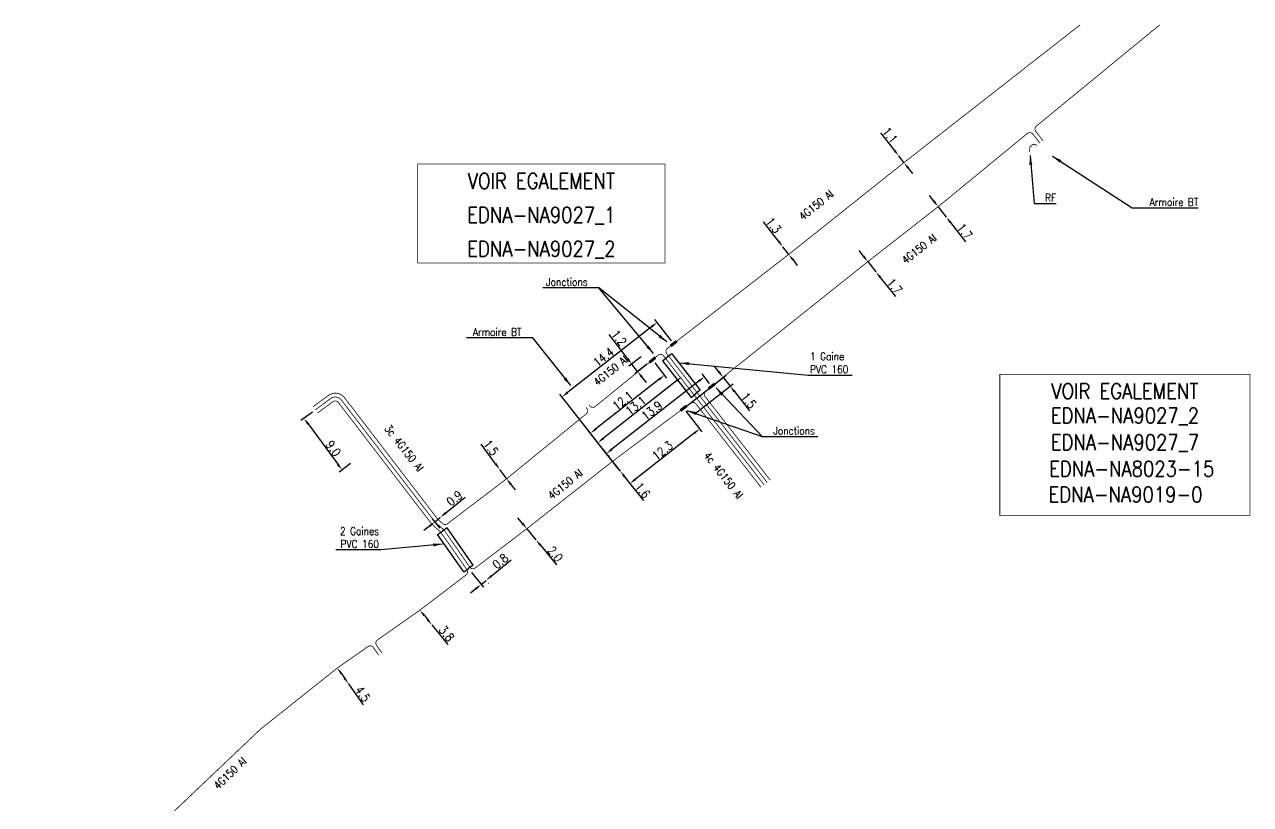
# Model space of a CAD drawing. Header units: millimetres. Extents: x 185001 to 186000, y 126997 to 128000.
# Drawn here: x 185801.8 to 185959.7, y 127899.6 to 128000.1 of the extents above; entities that cross this region are included whole.
import ezdxf
from ezdxf.enums import TextEntityAlignment as Align

# ---------------------------------------------------------------- set-up
doc = ezdxf.new("R2010")
doc.units = ezdxf.units.MM
doc.header["$PDMODE"] = 34
doc.linetypes.add('B_ST_Al', pattern=[2000, 1000, 1000])
doc.layers.get('0').update_dxf_attribs({"linetype": 'CONTINUOUS'})
doc.layers.get('Defpoints').update_dxf_attribs({"linetype": 'CONTINUOUS'})
for name, color, linetype in [('B_110', 1, 'CONTINUOUS'), ('B_300', 7, 'CONTINUOUS'), ('B_400', 7, 'CONTINUOUS'), ('B_930', 7, 'CONTINUOUS')]:
    doc.layers.add(name, color=color, linetype=linetype)
doc.styles.get("Standard").update_dxf_attribs({"font": 'romans.shx', "width": 0.85})
doc.dimstyles.get("Standard").update_dxf_attribs({"dimtxt": 1.5, "dimasz": 1.2, "dimexe": 0.625, "dimexo": 0.625, "dimgap": 0.25, "dimtad": 1, "dimdec": 1, "dimzin": 0, "dimdsep": 46, "dimtxsty": 'Standard', "dimcen": -0.5, "dimadec": 0, "dimazin": 0, "dimtfac": 1, "dimtdec": 1, "dimtmove": 0, "dimatfit": 3, "dimfxl": 0, "dimtolj": 1, "dimtzin": 0, "dimarcsym": 0})

# ---------------------------------------------------------------- blocks, each defined once
blk = doc.blocks.new('*D244')
at = {"layer": 'B_110', "color": 0, "linetype": 'Continuous', "lineweight": -2, "transparency": 16777216}
for p, q in [((185913.83, 127983.85), (185912.06, 127986.11)), ((185915.06, 127982.27), (185914.38, 127983.14)), ((185915.61, 127981.56), (185916.16, 127980.85))]:
    blk.add_line(p, q, dxfattribs=at)
at = {"layer": 'B_110', "color": 0, "linetype": 'Continuous', "transparency": 16777216}
for points in [[(185913.95, 127983.94), (185913.71, 127983.76), (185914.38, 127983.14)], [(185915.73, 127981.65), (185915.49, 127981.47), (185915.06, 127982.27)]]:
    blk.add_solid(points, dxfattribs=at)
at = {"layer": 'Defpoints', "color": 0, "linetype": 'Continuous', "transparency": 16777216}
for p in [(185914.38, 127983.14), (185914.38, 127983.14), (185915.06, 127982.27)]:
    blk.add_point(p, dxfattribs=at)
at = {"layer": 'B_110', "color": 0, "linetype": 'Continuous', "transparency": 16777216, "insert": (185913.26, 127985.8), "char_height": 1.125, "attachment_point": 5, "rotation": 307.94}
blk.add_mtext('\\A1;1.1', dxfattribs=at)
blk = doc.blocks.new('*D245')
at = {"layer": 'B_110', "color": 0, "linetype": 'Continuous', "lineweight": -2, "transparency": 16777216}
for p, q in [((185918.91, 127977.31), (185918.36, 127978.02)), ((185919.46, 127976.59), (185920.51, 127975.25)), ((185921.06, 127974.54), (185922.99, 127972.06))]:
    blk.add_line(p, q, dxfattribs=at)
at = {"layer": 'B_110', "color": 0, "linetype": 'Continuous', "transparency": 16777216}
for points in [[(185919.03, 127977.4), (185918.79, 127977.21), (185919.46, 127976.59)], [(185921.18, 127974.63), (185920.94, 127974.45), (185920.51, 127975.25)]]:
    blk.add_solid(points, dxfattribs=at)
at = {"layer": 'Defpoints', "color": 0, "linetype": 'Continuous', "transparency": 16777216}
for p in [(185919.46, 127976.59), (185920.51, 127975.25), (185920.51, 127975.25)]:
    blk.add_point(p, dxfattribs=at)
at = {"layer": 'B_110', "color": 0, "linetype": 'Continuous', "transparency": 16777216, "insert": (185922.89, 127973.41), "char_height": 1.125, "attachment_point": 5, "rotation": 307.8426}
blk.add_mtext('\\A1;1.7', dxfattribs=at)
blk = doc.blocks.new('*D246')
at = {"layer": 'B_110', "color": 0, "linetype": 'Continuous', "lineweight": -2, "transparency": 16777216}
for p, q in [((185909.84, 127970.22), (185909.28, 127970.93)), ((185910.4, 127969.51), (185911.45, 127968.18)), ((185912.01, 127967.47), (185913.96, 127965.01))]:
    blk.add_line(p, q, dxfattribs=at)
at = {"layer": 'B_110', "color": 0, "linetype": 'Continuous', "transparency": 16777216}
for points in [[(185909.96, 127970.31), (185909.72, 127970.13), (185910.4, 127969.51)], [(185912.13, 127967.57), (185911.89, 127967.38), (185911.45, 127968.18)]]:
    blk.add_solid(points, dxfattribs=at)
at = {"layer": 'Defpoints', "color": 0, "linetype": 'Continuous', "transparency": 16777216}
for p in [(185910.4, 127969.51), (185911.45, 127968.18), (185911.45, 127968.18)]:
    blk.add_point(p, dxfattribs=at)
at = {"layer": 'B_110', "color": 0, "linetype": 'Continuous', "transparency": 16777216, "insert": (185913.85, 127966.35), "char_height": 1.125, "attachment_point": 5, "rotation": 308.3019}
blk.add_mtext('\\A1;1.7', dxfattribs=at)
blk = doc.blocks.new('*D247')
at = {"layer": 'B_110', "color": 0, "linetype": 'Continuous', "lineweight": -2, "transparency": 16777216}
for p, q in [((185898.9, 127972.15), (185896.97, 127974.63)), ((185900.22, 127970.45), (185899.45, 127971.44)), ((185900.77, 127969.74), (185901.32, 127969.02))]:
    blk.add_line(p, q, dxfattribs=at)
at = {"layer": 'B_110', "color": 0, "linetype": 'Continuous', "transparency": 16777216}
for points in [[(185899.02, 127972.24), (185898.78, 127972.05), (185899.45, 127971.44)], [(185900.88, 127969.83), (185900.65, 127969.64), (185900.22, 127970.45)]]:
    blk.add_solid(points, dxfattribs=at)
at = {"layer": 'Defpoints', "color": 0, "linetype": 'Continuous', "transparency": 16777216}
for p in [(185899.45, 127971.44), (185899.45, 127971.44), (185900.22, 127970.45)]:
    blk.add_point(p, dxfattribs=at)
at = {"layer": 'B_110', "color": 0, "linetype": 'Continuous', "transparency": 16777216, "insert": (185898.25, 127974.2), "char_height": 1.125, "attachment_point": 5, "rotation": 307.7825}
blk.add_mtext('\\A1;1.3', dxfattribs=at)
blk = doc.blocks.new('*D248')
at = {"layer": 'B_110', "color": 0, "linetype": 'Continuous', "lineweight": -2, "transparency": 16777216}
for p, q in [((185879.46, 127957.02), (185877.07, 127960.12)), ((185881.21, 127957.24), (185879.64, 127956.03)), ((185880.75, 127955.36), (185880.01, 127956.31)), ((185881.95, 127956.29), (185880.38, 127955.08)), ((185881.3, 127954.65), (185881.85, 127953.94))]:
    blk.add_line(p, q, dxfattribs=at)
at = {"layer": 'B_110', "color": 0, "linetype": 'Continuous', "transparency": 16777216}
for points in [[(185879.58, 127957.12), (185879.34, 127956.93), (185880.01, 127956.31)], [(185881.42, 127954.74), (185881.18, 127954.56), (185880.75, 127955.36)]]:
    blk.add_solid(points, dxfattribs=at)
at = {"layer": 'Defpoints', "color": 0, "linetype": 'Continuous', "transparency": 16777216}
for p in [(185881.59, 127957.53), (185880.01, 127956.31), (185882.32, 127956.58)]:
    blk.add_point(p, dxfattribs=at)
at = {"layer": 'B_110', "color": 0, "linetype": 'Continuous', "transparency": 16777216, "insert": (185878.35, 127959.69), "char_height": 1.125, "attachment_point": 5, "rotation": 307.6829}
blk.add_mtext('\\A1;1.2', dxfattribs=at)
blk = doc.blocks.new('*D249')
at = {"layer": 'B_110', "color": 0, "linetype": 'Continuous', "lineweight": -2, "transparency": 16777216}
for p, q in [((185876.97, 127944.5), (185876.41, 127945.2)), ((185877.89, 127944.08), (185877.89, 127944.08)), ((185877.52, 127943.79), (185878.51, 127942.53)), ((185878.88, 127942.82), (185878.88, 127942.82)), ((185879.07, 127941.82), (185881.49, 127938.73))]:
    blk.add_line(p, q, dxfattribs=at)
at = {"layer": 'B_110', "color": 0, "linetype": 'Continuous', "transparency": 16777216}
for points in [[(185877.09, 127944.59), (185876.85, 127944.4), (185877.52, 127943.79)], [(185879.18, 127941.91), (185878.95, 127941.73), (185878.51, 127942.53)]]:
    blk.add_solid(points, dxfattribs=at)
at = {"layer": 'Defpoints', "color": 0, "linetype": 'Continuous', "transparency": 16777216}
for p in [(185877.52, 127943.79), (185878.51, 127942.53), (185878.51, 127942.53)]:
    blk.add_point(p, dxfattribs=at)
at = {"layer": 'B_110', "color": 0, "linetype": 'Continuous', "transparency": 16777216, "insert": (185881.39, 127940.07), "char_height": 1.125, "attachment_point": 5, "rotation": 308.0794}
blk.add_mtext('\\A1;1.6', dxfattribs=at)
blk = doc.blocks.new('*D250')
at = {"layer": 'B_110', "color": 0, "linetype": 'Continuous', "lineweight": -2, "transparency": 16777216}
for p, q in [((185862.46, 127943.48), (185860.58, 127946.01)), ((185862.62, 127942.49), (185862.62, 127942.48)), ((185863.89, 127941.56), (185862.99, 127942.76)), ((185863.52, 127941.28), (185863.51, 127941.28)), ((185864.42, 127940.83), (185864.96, 127940.11))]:
    blk.add_line(p, q, dxfattribs=at)
at = {"layer": 'B_110', "color": 0, "linetype": 'Continuous', "transparency": 16777216}
for points in [[(185862.58, 127943.57), (185862.34, 127943.39), (185862.99, 127942.76)], [(185864.54, 127940.92), (185864.3, 127940.74), (185863.89, 127941.56)]]:
    blk.add_solid(points, dxfattribs=at)
at = {"layer": 'Defpoints', "color": 0, "linetype": 'Continuous', "transparency": 16777216}
for p in [(185862.99, 127942.76), (185863, 127942.77), (185863.89, 127941.56)]:
    blk.add_point(p, dxfattribs=at)
at = {"layer": 'B_110', "color": 0, "linetype": 'Continuous', "transparency": 16777216, "insert": (185861.85, 127945.55), "char_height": 1.125, "attachment_point": 5, "rotation": 306.5891}
blk.add_mtext('\\A1;1.5', dxfattribs=at)
blk = doc.blocks.new('*D251')
at = {"layer": 'B_110', "color": 0, "linetype": 'Continuous', "lineweight": -2, "transparency": 16777216}
for p, q in [((185853.07, 127924.93), (185853.07, 127924.93)), ((185853.28, 127923.93), (185853.67, 127923.45)), ((185854.24, 127922.75), (185856.32, 127920.21)), ((185854.61, 127923.05), (185854.61, 127923.05))]:
    blk.add_line(p, q, dxfattribs=at)
at = {"layer": 'B_110', "color": 0, "linetype": 'Continuous', "transparency": 16777216}
for points in [[(185853.39, 127924.03), (185853.16, 127923.84), (185852.71, 127924.63)], [(185853.79, 127923.54), (185853.56, 127923.35), (185854.24, 127922.75)]]:
    blk.add_solid(points, dxfattribs=at)
at = {"layer": 'Defpoints', "color": 0, "linetype": 'Continuous', "transparency": 16777216}
for p in [(185852.71, 127924.63), (185854.24, 127922.75), (185854.24, 127922.75)]:
    blk.add_point(p, dxfattribs=at)
at = {"layer": 'B_110', "color": 0, "linetype": 'Continuous', "transparency": 16777216, "insert": (185856.15, 127921.61), "char_height": 1.125, "attachment_point": 5, "rotation": 309.2916}
blk.add_mtext('\\A1;3.8', dxfattribs=at)
blk = doc.blocks.new('*D252')
at = {"layer": 'B_110', "color": 0, "linetype": 'Continuous', "lineweight": -2, "transparency": 16777216}
for p, q in [((185865.91, 127935.81), (185865.34, 127936.51)), ((185866.48, 127935.12), (185867.66, 127933.69)), ((185866.84, 127935.42), (185866.84, 127935.42)), ((185868.02, 127933.99), (185868.02, 127933.99)), ((185868.23, 127933), (185870.31, 127930.46))]:
    blk.add_line(p, q, dxfattribs=at)
at = {"layer": 'B_110', "color": 0, "linetype": 'Continuous', "transparency": 16777216}
for points in [[(185866.03, 127935.91), (185865.79, 127935.72), (185866.48, 127935.12)], [(185868.34, 127933.09), (185868.11, 127932.9), (185867.66, 127933.69)]]:
    blk.add_solid(points, dxfattribs=at)
at = {"layer": 'Defpoints', "color": 0, "linetype": 'Continuous', "transparency": 16777216}
for p in [(185866.48, 127935.12), (185867.66, 127933.69), (185867.66, 127933.69)]:
    blk.add_point(p, dxfattribs=at)
at = {"layer": 'B_110', "color": 0, "linetype": 'Continuous', "transparency": 16777216, "insert": (185870.13, 127931.86), "char_height": 1.125, "attachment_point": 5, "rotation": 309.4454}
blk.add_mtext('\\A1;2.0', dxfattribs=at)
blk = doc.blocks.new('*D253')
at = {"layer": 'B_110', "color": 0, "linetype": 'Continuous', "lineweight": -2, "transparency": 16777216}
for p, q in [((185842.6, 127916.45), (185843.01, 127915.86)), ((185843.53, 127915.12), (185845.41, 127912.43))]:
    blk.add_line(p, q, dxfattribs=at)
at = {"layer": 'B_110', "color": 0, "linetype": 'Continuous', "transparency": 16777216}
for points in [[(185842.72, 127916.53), (185842.48, 127916.36), (185842.08, 127917.18)], [(185843.13, 127915.94), (185842.89, 127915.77), (185843.53, 127915.12)]]:
    blk.add_solid(points, dxfattribs=at)
at = {"layer": 'Defpoints', "color": 0, "linetype": 'Continuous', "transparency": 16777216}
for p in [(185842.08, 127917.18), (185843.53, 127915.12), (185843.53, 127915.12)]:
    blk.add_point(p, dxfattribs=at)
at = {"layer": 'B_110', "color": 0, "linetype": 'Continuous', "transparency": 16777216, "insert": (185845.34, 127913.84), "char_height": 1.125, "attachment_point": 5, "rotation": 305.0326}
blk.add_mtext('\\A1;4.5', dxfattribs=at)
blk = doc.blocks.new('*D254')
at = {"layer": 'B_110', "color": 0, "linetype": 'B_ST_Al', "lineweight": -2, "transparency": 16777216}
for p, q in [((185861.92, 127929.03), (185864.46, 127931.1)), ((185859.36, 127929.48), (185860.91, 127927.59)), ((185860.61, 127927.95), (185861.23, 127928.46)), ((185859.91, 127927.38), (185859.22, 127926.81)), ((185861.52, 127928.1), (185861.53, 127928.09))]:
    blk.add_line(p, q, dxfattribs=at)
at = {"layer": 'B_110', "color": 0, "linetype": 'B_ST_Al', "transparency": 16777216}
for points in [[(185861.83, 127929.14), (185862.02, 127928.91), (185861.23, 127928.46)], [(185859.82, 127927.5), (185860.01, 127927.26), (185860.61, 127927.95)]]:
    blk.add_solid(points, dxfattribs=at)
at = {"layer": 'Defpoints', "color": 0, "linetype": 'B_ST_Al', "transparency": 16777216}
for p in [(185859.06, 127929.84), (185861.22, 127928.46), (185861.23, 127928.46)]:
    blk.add_point(p, dxfattribs=at)
at = {"layer": 'B_110', "color": 0, "linetype": 'B_ST_Al', "transparency": 16777216, "insert": (185863.07, 127930.93), "char_height": 1.125, "attachment_point": 5, "rotation": 39.2916}
blk.add_mtext('\\A1;0.8', dxfattribs=at)
blk = doc.blocks.new('*D255')
at = {"layer": 'B_110', "color": 0, "linetype": 'Continuous', "lineweight": -2, "transparency": 16777216}
for p, q in [((185856.03, 127937.15), (185858.54, 127939.18)), ((185855.31, 127935.17), (185854.33, 127936.38)), ((185854.63, 127936.01), (185855.33, 127936.58)), ((185853.93, 127935.44), (185853.23, 127934.88))]:
    blk.add_line(p, q, dxfattribs=at)
at = {"layer": 'B_110', "color": 0, "linetype": 'Continuous', "transparency": 16777216}
for points in [[(185855.93, 127937.26), (185856.12, 127937.03), (185855.33, 127936.58)], [(185853.84, 127935.56), (185854.03, 127935.33), (185854.63, 127936.01)]]:
    blk.add_solid(points, dxfattribs=at)
at = {"layer": 'Defpoints', "color": 0, "linetype": 'Continuous', "transparency": 16777216}
for p in [(185855.33, 127936.58), (185855.33, 127936.58), (185855.6, 127934.81)]:
    blk.add_point(p, dxfattribs=at)
at = {"layer": 'B_110', "color": 0, "linetype": 'Continuous', "transparency": 16777216, "insert": (185857.16, 127939.03), "char_height": 1.125, "attachment_point": 5, "rotation": 39.061}
blk.add_mtext('\\A1;0.9', dxfattribs=at)
blk = doc.blocks.new('*D260')
at = {"layer": 'B_110', "color": 0, "linetype": 'Continuous', "lineweight": -2, "transparency": 16777216}
for p, q in [((185838.86, 127950.14), (185837.39, 127949.06)), ((185838.3, 127948.61), (185842.13, 127943.42)), ((185843.76, 127943.5), (185842.29, 127942.42))]:
    blk.add_line(p, q, dxfattribs=at)
at = {"layer": 'B_110', "color": 0, "linetype": 'Continuous', "transparency": 16777216}
for points in [[(185838.42, 127948.7), (185838.18, 127948.52), (185837.77, 127949.34)], [(185842.25, 127943.51), (185842.01, 127943.33), (185842.67, 127942.7)]]:
    blk.add_solid(points, dxfattribs=at)
at = {"layer": 'Defpoints', "color": 0, "linetype": 'Continuous', "transparency": 16777216}
for p in [(185839.24, 127950.42), (185842.67, 127942.7), (185844.14, 127943.78)]:
    blk.add_point(p, dxfattribs=at)
at = {"layer": 'B_110', "color": 0, "linetype": 'Continuous', "transparency": 16777216, "insert": (185841.56, 127945.46), "char_height": 1.125, "attachment_point": 5, "rotation": 306.4218}
blk.add_mtext('\\A1;9.0', dxfattribs=at)
blk = doc.blocks.new('*D437')
at = {"layer": 'B_110', "color": 0, "linetype": 'Continuous', "lineweight": -2, "transparency": 16777216}
for p, q in [((185886.95, 127950.26), (185889.03, 127947.6)), ((185888.03, 127947.41), (185880.47, 127941.49)), ((185878.8, 127942.16), (185880.05, 127940.56))]:
    blk.add_line(p, q, dxfattribs=at)
at = {"layer": 'B_110', "color": 0, "linetype": 'Continuous', "transparency": 16777216}
for points in [[(185887.94, 127947.53), (185888.13, 127947.3), (185888.74, 127947.97)], [(185880.38, 127941.61), (185880.56, 127941.37), (185879.76, 127940.93)]]:
    blk.add_solid(points, dxfattribs=at)
at = {"layer": 'Defpoints', "color": 0, "linetype": 'Continuous', "transparency": 16777216}
for p in [(185886.66, 127950.63), (185878.51, 127942.53), (185879.76, 127940.93)]:
    blk.add_point(p, dxfattribs=at)
at = {"layer": 'B_110', "color": 0, "linetype": 'Continuous', "transparency": 16777216, "insert": (185883.95, 127945.17), "char_height": 1.125, "attachment_point": 5, "rotation": 38.0794}
blk.add_mtext('\\A1;12.3', dxfattribs=at)
blk = doc.blocks.new('*D438')
at = {"layer": 'B_110', "color": 0, "linetype": 'Continuous', "lineweight": -2, "transparency": 16777216}
for p, q in [((185890.01, 127953.84), (185889.06, 127955.05)), ((185888.65, 127954.13), (185877.44, 127945.35)), ((185878.22, 127942.9), (185876.44, 127945.17))]:
    blk.add_line(p, q, dxfattribs=at)
at = {"layer": 'B_110', "color": 0, "linetype": 'Continuous', "transparency": 16777216}
for points in [[(185888.55, 127954.25), (185888.74, 127954.01), (185889.35, 127954.69)], [(185877.35, 127945.47), (185877.53, 127945.23), (185876.73, 127944.8)]]:
    blk.add_solid(points, dxfattribs=at)
at = {"layer": 'Defpoints', "color": 0, "linetype": 'Continuous', "transparency": 16777216}
for p in [(185890.3, 127953.47), (185876.73, 127944.8), (185878.51, 127942.53)]:
    blk.add_point(p, dxfattribs=at)
at = {"layer": 'B_110', "color": 0, "linetype": 'Continuous', "transparency": 16777216, "insert": (185882.58, 127950.33), "char_height": 1.125, "attachment_point": 5, "rotation": 38.0794}
blk.add_mtext('\\A1;13.9', dxfattribs=at)
blk = doc.blocks.new('*D439')
at = {"layer": 'B_110', "color": 0, "linetype": 'Continuous', "lineweight": -2, "transparency": 16777216}
for p, q in [((185882.95, 127956.48), (185884.49, 127954.51)), ((185883.5, 127954.32), (185875.39, 127947.97)), ((185878.22, 127942.9), (185874.39, 127947.78))]:
    blk.add_line(p, q, dxfattribs=at)
at = {"layer": 'B_110', "color": 0, "linetype": 'Continuous', "transparency": 16777216}
for points in [[(185883.4, 127954.44), (185883.59, 127954.2), (185884.21, 127954.88)], [(185875.3, 127948.09), (185875.48, 127947.85), (185874.68, 127947.42)]]:
    blk.add_solid(points, dxfattribs=at)
at = {"layer": 'Defpoints', "color": 0, "linetype": 'Continuous', "transparency": 16777216}
for p in [(185882.66, 127956.85), (185874.68, 127947.42), (185878.51, 127942.53)]:
    blk.add_point(p, dxfattribs=at)
at = {"layer": 'B_110', "color": 0, "linetype": 'Continuous', "transparency": 16777216, "insert": (185878.84, 127951.62), "char_height": 1.125, "attachment_point": 5, "rotation": 38.0794}
blk.add_mtext('\\A1;12.1', dxfattribs=at)
blk = doc.blocks.new('*D440')
at = {"layer": 'B_110', "color": 0, "linetype": 'Continuous', "lineweight": -2, "transparency": 16777216}
for p, q in [((185885.11, 127959.33), (185882.97, 127962.05)), ((185882.55, 127961.13), (185871.73, 127952.65)), ((185878.22, 127942.9), (185870.73, 127952.46))]:
    blk.add_line(p, q, dxfattribs=at)
at = {"layer": 'B_110', "color": 0, "linetype": 'Continuous', "transparency": 16777216}
for points in [[(185882.46, 127961.25), (185882.64, 127961.01), (185883.26, 127961.68)], [(185871.63, 127952.76), (185871.82, 127952.53), (185871.02, 127952.09)]]:
    blk.add_solid(points, dxfattribs=at)
at = {"layer": 'Defpoints', "color": 0, "linetype": 'Continuous', "transparency": 16777216}
for p in [(185885.39, 127958.96), (185871.02, 127952.09), (185878.51, 127942.53)]:
    blk.add_point(p, dxfattribs=at)
at = {"layer": 'B_110', "color": 0, "linetype": 'Continuous', "transparency": 16777216, "insert": (185876.34, 127957.22), "char_height": 1.125, "attachment_point": 5, "rotation": 38.0794}
blk.add_mtext('\\A1;14.4', dxfattribs=at)
blk = doc.blocks.new('*D441')
at = {"layer": 'B_110', "color": 0, "linetype": 'Continuous', "lineweight": -2, "transparency": 16777216}
for p, q in [((185891.22, 127955.32), (185890.66, 127956.03)), ((185887.03, 127950.92), (185892.14, 127954.9)), ((185888.15, 127949.95), (185893.04, 127953.76)), ((185891.77, 127954.61), (185892.67, 127953.47)), ((185893.22, 127952.77), (185895.16, 127950.28))]:
    blk.add_line(p, q, dxfattribs=at)
at = {"layer": 'B_110', "color": 0, "linetype": 'Continuous', "transparency": 16777216}
for points in [[(185891.34, 127955.42), (185891.1, 127955.23), (185891.77, 127954.61)], [(185893.34, 127952.86), (185893.1, 127952.67), (185892.67, 127953.47)]]:
    blk.add_solid(points, dxfattribs=at)
at = {"layer": 'Defpoints', "color": 0, "linetype": 'Continuous', "transparency": 16777216}
for p in [(185892.67, 127953.47), (185886.66, 127950.63), (185887.78, 127949.66)]:
    blk.add_point(p, dxfattribs=at)
at = {"layer": 'B_110', "color": 0, "linetype": 'Continuous', "transparency": 16777216, "insert": (185895.06, 127951.63), "char_height": 1.125, "attachment_point": 5, "rotation": 308.0323}
blk.add_mtext('\\A1;1.5', dxfattribs=at)
blk = doc.blocks.new('*D442')
at = {"layer": 'B_110', "color": 0, "linetype": 'Continuous', "lineweight": -2, "transparency": 16777216}
for p, q in [((185885.78, 127954.15), (185876.34, 127946.76)), ((185878.22, 127942.9), (185875.34, 127946.57))]:
    blk.add_line(p, q, dxfattribs=at)
at = {"layer": 'B_110', "color": 0, "linetype": 'Continuous', "transparency": 16777216}
for points in [[(185885.68, 127954.27), (185885.87, 127954.04), (185886.48, 127954.71)], [(185876.25, 127946.88), (185876.43, 127946.64), (185875.63, 127946.2)]]:
    blk.add_solid(points, dxfattribs=at)
at = {"layer": 'Defpoints', "color": 0, "linetype": 'Continuous', "transparency": 16777216}
for p in [(185886.48, 127954.71), (185875.63, 127946.2), (185878.51, 127942.53)]:
    blk.add_point(p, dxfattribs=at)
at = {"layer": 'B_110', "color": 0, "linetype": 'Continuous', "transparency": 16777216, "insert": (185880.51, 127950.98), "char_height": 1.125, "attachment_point": 5, "rotation": 38.0794}
blk.add_mtext('\\A1;13.1', dxfattribs=at)
blk = doc.blocks.new('B_300_03')
at = {"color": 0, "linetype": 'Continuous'}
blk.add_solid([(-0.5, 0.1875), (-0.5, -0.1875), (0.5, 0.1875), (0.5, -0.1875)], dxfattribs=at)
at = {"color": 0, "linetype": 'Continuous', "width": 0.75, "flags": 3}
for tag, p in [('DEF_LEG', (0, -4.25)), ('DEF_COUP', (0, -6.75)), ('DEF_TYPE', (0, -9.25))]:
    blk.add_attdef(tag, text='', height=1.2, dxfattribs=at).set_placement(p, align=Align.MIDDLE)

msp = doc.modelspace()

# ---------------------------------------------------------------- linework, layer by layer
at = {"layer": 'B_110', "linetype": 'B_ST_Al', "const_width": 0.1, "flags": 128}
for points in [[(185937.74, 128000), (185915.06, 127982.27), (185900.22, 127970.45), (185885.39, 127958.96), (185884.6, 127958.35, 0.415039), (185884.52, 127957.64), (185884.75, 127957.35), (185888.41, 127952.65), (185897.44, 127941.07)], [(185947.99, 128000), (185932.11, 127986.97, 0.40741), (185932.04, 127986.28), (185932.97, 127985.08)], [(185932.58, 127984.77), (185931.66, 127985.94, 0.42105), (185930.95, 127986.02), (185919.46, 127976.59), (185910.4, 127969.51), (185890.3, 127953.47), (185889.52, 127952.84, 0.410717), (185889.44, 127952.14), (185897.84, 127941.37)], [(185931.24, 127983.62), (185931.25, 127984.07, -0.223582), (185931.44, 127984.45), (185931.52, 127984.51, -0.391587), (185932.19, 127984.45, -0.391587)], [(185874.51, 127951.05), (185874.59, 127950.94, 0.421865), (185875.3, 127950.86), (185882.66, 127956.85), (185883.39, 127957.45, -0.420543), (185884.1, 127957.37), (185884.35, 127957.04), (185888.02, 127952.34), (185897.05, 127940.76)], [(185874.11, 127950.74), (185874.22, 127950.6, -0.406604), (185874.14, 127949.91), (185863.89, 127941.56), (185856.26, 127935.76, -0.35911), (185855.62, 127935.79), (185855.04, 127936.31, -0.046678), (185854.98, 127936.38), (185843, 127951.99, 0.408665), (185840.92, 127952.28), (185838.94, 127950.82)], [(185839.24, 127950.42), (185841.21, 127951.88, -0.408665), (185842.6, 127951.68), (185854.58, 127936.07, 0.046678), (185854.71, 127935.94), (185855.72, 127935.03, -0.058386), (185855.88, 127934.86), (185859.13, 127930.18, 0.426793), (185859.85, 127930.07), (185866.48, 127935.12), (185877.52, 127943.79), (185886.66, 127950.63), (185887.58, 127951.28, -0.407752), (185888.27, 127951.19), (185896.65, 127940.45)], [(185847.82, 127919.11), (185847.12, 127920.11, -0.414214), (185847.25, 127920.8), (185852.71, 127924.63), (185858.65, 127929.16, 0.401745), (185858.76, 127929.84), (185855.43, 127934.62, 0.059171), (185855.35, 127934.71), (185854.35, 127935.6, -0.047461), (185854.16, 127935.81), (185842.2, 127951.38, 0.408665), (185841.51, 127951.48), (185839.53, 127950.02)], [(185803.47, 127886.57), (185802, 127888.8, -0.56842), (185802.75, 127890.35), (185804.16, 127890.47, -0.149128), (185804.73, 127890.35), (185806.7, 127889.26, -0.078217), (185806.94, 127889.07), (185808.45, 127887.46, 0.416263), (185809.16, 127887.44), (185809.61, 127887.87), (185816.69, 127894.6), (185819.58, 127897.34), (185832.14, 127909.27), (185842.08, 127917.18), (185846.02, 127919.94, -0.414214), (185846.71, 127919.82), (185847.41, 127918.82)]]:
    msp.add_lwpolyline(points, format="xyb", dxfattribs=at)
msp.add_lwpolyline([(185932.2, 127984.45), (185932.19, 127984.46)], dxfattribs=at)
at = {"layer": 'B_400', "color": 7, "linetype": 'CONTINUOUS'}
for p, q in [((185883.96, 127956.74), (185884.55, 127957.2)), ((185883.96, 127956.74), (185887.63, 127952.03)), ((185885.14, 127957.66), (185884.55, 127957.2)), ((185885.14, 127957.66), (185888.81, 127952.96)), ((185887.63, 127952.03), (185888.22, 127952.5)), ((185888.81, 127952.96), (185888.22, 127952.5)), ((185854.99, 127934.38), (185855.61, 127934.81)), ((185856.22, 127935.23), (185855.61, 127934.81)), ((185859.58, 127930.41), (185856.22, 127935.23)), ((185858.35, 127929.55), (185854.99, 127934.38)), ((185858.35, 127929.55), (185858.96, 127929.98)), ((185859.58, 127930.41), (185858.96, 127929.98))]:
    msp.add_line(p, q, dxfattribs=at)
at = {"layer": 'B_930', "const_width": 0.1}
for points in [[(185852.43, 127982.08), (185884.28, 127982.08), (185884.28, 127969.34), (185852.43, 127969.34)], [(185927.41, 127955.01), (185959.64, 127955.01), (185959.64, 127936.83), (185927.41, 127936.83)]]:
    msp.add_lwpolyline(points, close=True, dxfattribs=at)

# ---------------------------------------------------------------- block references
at = {"layer": 'B_300'}
for p, rotation in [((185885.39, 127958.96), 217.7787646943391), ((185882.66, 127956.85), 219.1755199274813), ((185890.3, 127953.47), 37.91659260565164), ((185886.66, 127950.63), 217.8969092830067)]:
    msp.add_blockref('B_300_03', p, dxfattribs=dict(at, rotation=rotation))

# ---------------------------------------------------------------- texts
at = {"layer": 'B_110', "linetype": 'B_ST_Al', "width": 0.85}
for s, rotation, p in [('4G150 Al', 38.8183, (185903.75, 127976.8)), ('4G150 Al', 37.9869, (185917.01, 127971.15)), ('4G150 Al', 38.8183, (185877.29, 127955.47)), ('3c 4G150 Al', 307.9717, (185850.67, 127945.49)), ('4c 4G150 Al', 307.9717, (185891.8, 127942)), ('4G150 Al', 38.8183, (185871.43, 127940.85)), ('4G150 Al', 43.5305, (185828.26, 127903.64))]:
    msp.add_text(s, height=1, rotation=rotation, dxfattribs=at).set_placement(p, align=Align.MIDDLE)
at = {"layer": 'B_110', "linetype": 'Continuous', "char_height": 1, "attachment_point": 6}
for s, insert in [('RF', (185934.64, 127977.76)), ('Armoire BT', (185952.97, 127977.18)), ('Armoire BT', (185865.8, 127960.44))]:
    msp.add_mtext(s, dxfattribs=dict(at, insert=insert))
at = {"layer": 'B_300', "linetype": 'Continuous', "char_height": 1}
for insert, attachment_point in [((185874.31, 127966.9), 6), ((185898.23, 127947.73), 4)]:
    msp.add_mtext('Jonctions', dxfattribs=dict(at, insert=insert, attachment_point=attachment_point))
at = {"layer": 'B_400', "char_height": 1}
for s, insert, attachment_point in [('1 Gaine \\PPVC 160 ', (185902.95, 127956.47), 4), ('2 Gaines\\PPVC 160 ', (185847.44, 127933.97), 6)]:
    msp.add_mtext(s, dxfattribs=dict(at, insert=insert, attachment_point=attachment_point))
at = {"layer": 'B_930', "width": 0.85}
for s, p in [('VOIR EGALEMENT', (185868.36, 127978.9)), ('EDNA-NA9027_1', (185868.36, 127974.53)), ('EDNA-NA9027_2', (185868.36, 127970.16)), ('VOIR EGALEMENT', (185943.52, 127951.84)), ('EDNA-NA9027_2', (185943.52, 127948.69)), ('EDNA-NA9027_7', (185943.52, 127945.25)), ('EDNA-NA8023-15', (185944.39, 127941.83)), ('EDNA-NA9019-0', (185943.6, 127938.52))]:
    msp.add_text(s, height=2, dxfattribs=at).set_placement(p, align=Align.CENTER)

# ---------------------------------------------------------------- dimensions: what is measured, and where the dimension line sits
at = {"layer": 'B_110', "linetype": 'Continuous'}
for base, p1, p2, angle, picture, middle in [((185914.38, 127983.14), (185915.06, 127982.27), (185914.38, 127983.14), 307.94, '*D244', (185912.67, 127985.33)), ((185920.51, 127975.25), (185919.46, 127976.59), (185920.51, 127975.25), 127.8426, '*D245', (185922.3, 127972.95)), ((185899.45, 127971.44), (185900.22, 127970.45), (185899.45, 127971.44), 307.7825, '*D247', (185897.66, 127973.74)), ((185911.45, 127968.18), (185910.4, 127969.51), (185911.45, 127968.18), 128.3019, '*D246', (185913.26, 127965.89)), ((185880.01, 127956.31), (185882.32, 127956.58), (185881.59, 127957.53), 307.6829, '*D248', (185877.76, 127959.23)), ((185874.68, 127947.42), (185882.66, 127956.85), (185878.51, 127942.53), 38.0794, '*D439', (185879.3, 127951.03)), ((185862.99, 127942.76), (185863.89, 127941.56), (185863, 127942.77), 306.5891, '*D250', (185861.25, 127945.11)), ((185878.51, 127942.53), (185877.52, 127943.79), (185878.51, 127942.53), 128.0794, '*D249', (185880.8, 127939.61)), ((185855.33, 127936.58), (185855.6, 127934.81), (185855.33, 127936.58), 219.061, '*D255', (185857.63, 127938.45))]:
    dim = msp.add_linear_dim(base=base, p1=p1, p2=p2, angle=angle, dimstyle='Standard', override={"dimscale": 0.75, "dimtxt": 1.5}, dxfattribs=at)
    dim.commit()
    dim.dimension.update_dxf_attribs({"geometry": picture, "text_midpoint": middle, "dimtype": 160})
for base, p1, p2, angle, text, picture, middle in [((185871.02, 127952.09), (185885.39, 127958.96), (185878.51, 127942.53), 38.0794, '14.4', '*D440', (185876.81, 127956.63)), ((185876.73, 127944.8), (185890.3, 127953.47), (185878.51, 127942.53), 38.0794, '13.9', '*D438', (185883.04, 127949.74)), ((185892.67, 127953.47), (185886.66, 127950.63), (185887.78, 127949.66), 128.0323, '1.5', '*D441', (185894.47, 127951.16)), ((185875.63, 127946.2), (185886.48, 127954.71), (185878.51, 127942.53), 38.0794, '13.1', '*D442', (185880.97, 127950.39)), ((185842.67, 127942.7), (185839.24, 127950.42), (185844.14, 127943.78), 126.4218, '9.0', '*D260', (185840.95, 127945.02)), ((185879.76, 127940.93), (185886.66, 127950.63), (185878.51, 127942.53), 38.0794, '12.3', '*D437', (185884.41, 127944.58)), ((185867.66, 127933.69), (185866.48, 127935.12), (185867.66, 127933.69), 129.4454, '2.0', '*D252', (185869.56, 127931.38)), ((185854.24, 127922.75), (185852.71, 127924.63), (185854.24, 127922.75), 129.2916, '3.8', '*D251', (185855.57, 127921.13)), ((185843.53, 127915.12), (185842.08, 127917.18), (185843.53, 127915.12), 125.0326, '4.5', '*D253', (185844.73, 127913.41))]:
    dim = msp.add_linear_dim(base=base, p1=p1, p2=p2, angle=angle, text=text, dimstyle='Standard', override={"dimscale": 0.75, "dimtxt": 1.5}, dxfattribs=at)
    dim.commit()
    dim.dimension.update_dxf_attribs({"geometry": picture, "text_midpoint": middle, "dimtype": 160})
at = {"layer": 'B_110', "linetype": 'B_ST_Al'}
dim = msp.add_linear_dim(base=(185861.23, 127928.46), p1=(185859.06, 127929.84), p2=(185861.22, 127928.46), angle=219.2916, dimstyle='Standard', override={"dimscale": 0.75, "dimtxt": 1.5}, dxfattribs=at)
dim.commit()
dim.dimension.update_dxf_attribs({"geometry": '*D254', "text_midpoint": (185863.54, 127930.35), "dimtype": 160})

# ---------------------------------------------------------------- leaders
at = {"layer": 'B_110', "linetype": 'Continuous', "annotation_type": 0, "has_hookline": 1}
for points, hookline_direction, text_width in [([(185931.3, 127983.18), (185931.81, 127977.01), (185933.01, 127977.01)], 0, 1.38), ([(185934.2, 127983.08), (185944.44, 127976.43), (185945.64, 127976.43)], 0, 7.08), ([(185872.13, 127953.55), (185867.25, 127959.69), (185866.05, 127959.69)], 1, 7.08)]:
    msp.add_leader(points, dimstyle='Standard', dxfattribs=dict(at, hookline_direction=hookline_direction, text_width=text_width))
at = {"layer": 'B_300', "linetype": 'Continuous', "annotation_type": 0, "has_hookline": 1, "text_width": 5.75}
for points, hookline_direction in [([(185882.79, 127957.67), (185875.76, 127966.15), (185874.56, 127966.15)], 1), ([(185890.85, 127953.25), (185896.78, 127946.98), (185897.98, 127946.98)], 0)]:
    msp.add_leader(points, dimstyle='Standard', dxfattribs=dict(at, hookline_direction=hookline_direction))
at = {"layer": 'B_300', "linetype": 'Continuous'}
for points in [[(185884.5, 127959.18), (185875.76, 127966.15)], [(185887.11, 127950.35), (185896.78, 127946.98)]]:
    msp.add_leader(points, dimstyle='Standard', dxfattribs=at)
at = {"layer": 'B_400', "annotation_type": 0, "has_hookline": 1}
for points, hookline_direction, text_width in [([(185886.19, 127956.48), (185902.7, 127954.89)], 0, 5.42), ([(185855.63, 127933.14), (185847.69, 127932.38)], 1, 5.55)]:
    msp.add_leader(points, dimstyle='Standard', dxfattribs=dict(at, hookline_direction=hookline_direction, text_width=text_width))

doc.saveas('drawing.dxf')
